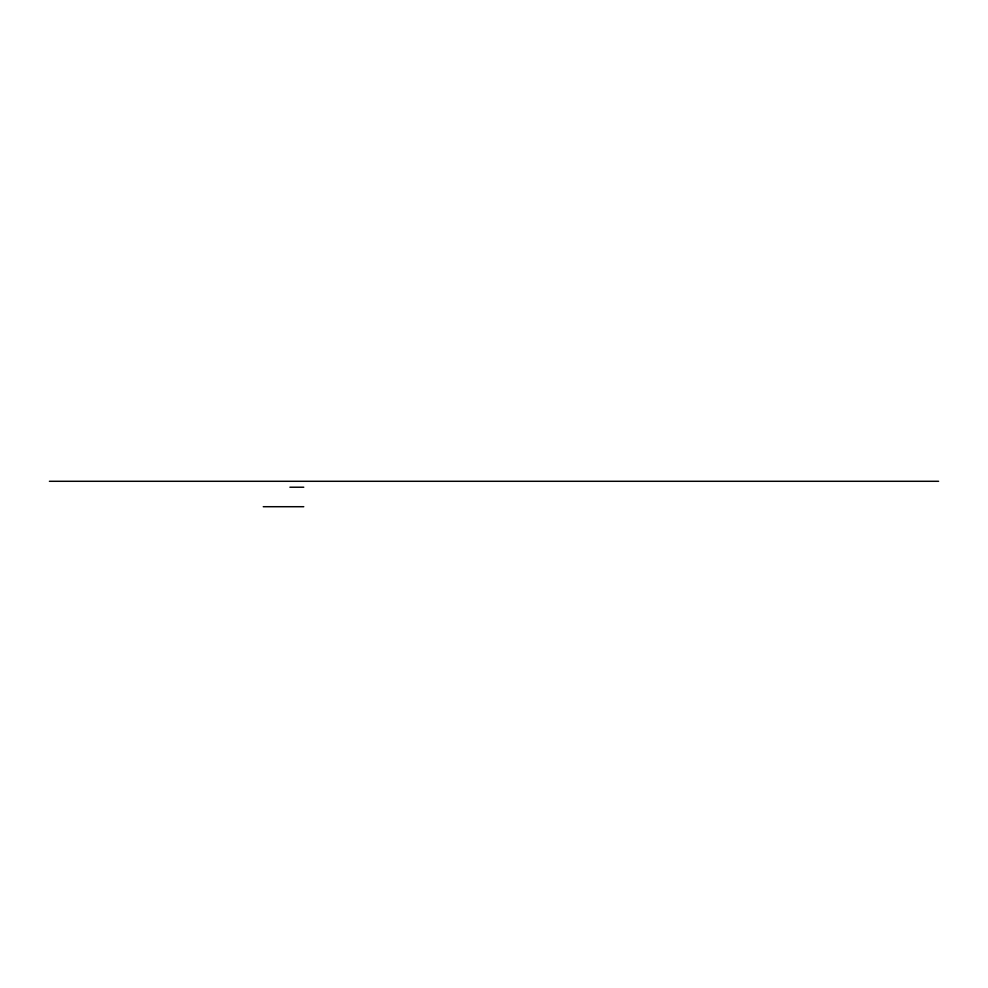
<?xml version="1.0" encoding="UTF-8"?>
<svg xmlns="http://www.w3.org/2000/svg" width="988" height="988" viewBox="0 0 988 988"><rect width="100%" height="100%" fill="white"/><g stroke="black" fill="none" stroke-linecap="round" stroke-linejoin="round"><path stroke-width="1.48" d="M49.4 481.292L938.6 481.292M289.916 487.22L303.761 487.22M263.253 506.708L303.761 506.708"/></g></svg>
